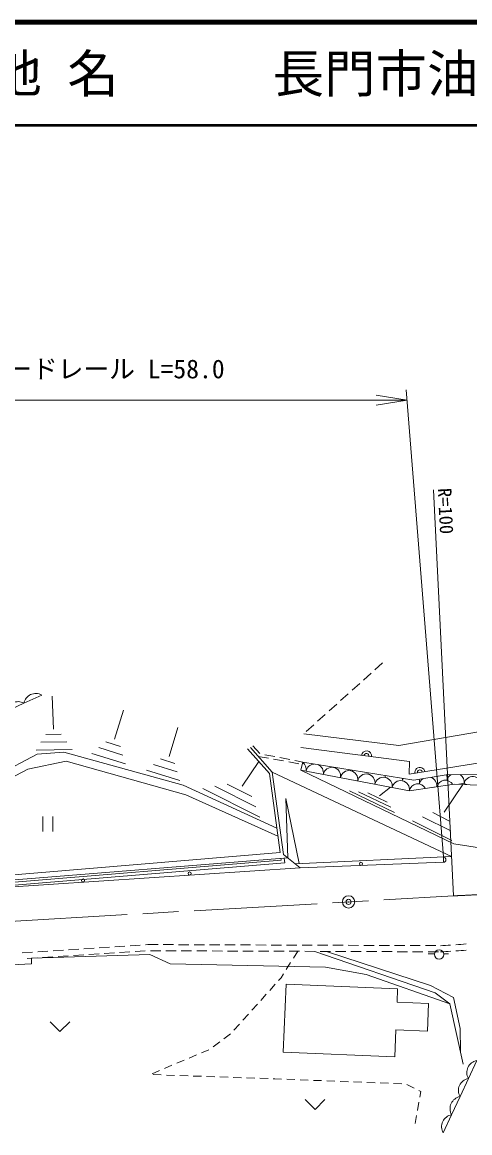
# Model space of a CAD drawing. Units: millimetres, scale not verified. Extents: x 40000 to 680000, y 20000 to 380000.
# Drawn here: x 373482 to 417002, y 271968 to 380000 of the extents above; entities that cross this region are included whole.
import ezdxf
from ezdxf.enums import TextEntityAlignment as Align

# ---------------------------------------------------------------- set-up
doc = ezdxf.new("R2010")
doc.units = ezdxf.units.MM
doc.header["$LTSCALE"] = 1000
doc.header["$PDMODE"] = 32
doc.header["$PDSIZE"] = 500
doc.linetypes.add('CHAIN', pattern=[18.5, 12, -1.5, 3.5, -1.5])
for name, color, linetype, lineweight in [('M-BGD', 7, 'Continuous', 13), ('M-BMK', 2, 'CHAIN', 13), ('M-TTL', 2, 'Continuous', 140), ('M-TTL-LINE', 7, 'Continuous', 50), ('M-TTL-TXT', 7, 'Continuous', 13), ('M-WORK', 1, 'Continuous', 13)]:
    doc.layers.add(name, color=color, linetype=linetype, lineweight=lineweight)
doc.styles.add('ＭＳ ゴシック', font='')
doc.styles.get('ＭＳ ゴシック').set_extended_font_data('MS Gothic')

# ---------------------------------------------------------------- blocks, each defined once
blk = doc.blocks.new('open_arrow')
at = {"color": 0, "linetype": 'Continuous', "lineweight": -2}
blk.add_lwpolyline([(7.5, 1.25), (0, 0), (7.5, -1.25)], dxfattribs=at)

msp = doc.modelspace()

# ---------------------------------------------------------------- linework, layer by layer
at = {"layer": 'M-BGD'}
msp.add_circle((405219, 294430), 600, dxfattribs=at)
msp.add_point((405219, 294430), dxfattribs=at)
at = {"layer": 'M-BMK'}
msp.add_line((353248, 291439), (415419, 295017), dxfattribs=at)
msp.add_arc((411610, 394944), 100000, 272.18304, 286.27745, dxfattribs=at)
at = {"layer": 'M-TTL'}
msp.add_line((680000, 380000), (40000, 380000), dxfattribs=at)
at = {"layer": 'M-TTL-LINE'}
msp.add_line((40000, 370000), (680000, 370000), dxfattribs=at)
at = {"layer": 'M-WORK'}
for p, q in [((414432, 298809), (410821, 344233)), ((354703, 343233), (410900, 343233)), ((413478, 334527), (415419, 295017)), ((408527, 317682), (407783, 317013)), ((407411, 316679), (406667, 316011)), ((406295, 315677), (405551, 315009)), ((373648, 313745), (375374, 314540)), ((376513, 311235), (376401, 314429)), ((405179, 314674), (404435, 314006)), ((371922, 312950), (373648, 313745)), ((404063, 313672), (403319, 313004)), ((382464, 310245), (383343, 313093)), ((402948, 312670), (402204, 312001)), ((410096, 309638), (429136, 312926)), ((387757, 308580), (388625, 311388)), ((401832, 311667), (401088, 310999)), ((377284, 310749), (375778, 310717)), ((410096, 309638), (400852, 310787)), ((378340, 309266), (374828, 309191)), ((374927, 308800), (377517, 309003)), ((377812, 310008), (375303, 309954)), ((377517, 309003), (389141, 305785)), ((383275, 308708), (380927, 309434)), ((383023, 309558), (381614, 309993)), ((397516, 306920), (395392, 309314)), ((397801, 307051), (395677, 309445)), ((395907, 309601), (396576, 308858)), ((400561, 309433), (411138, 308074)), ((349892, 295495), (374927, 308800)), ((374040, 307336), (377759, 308119)), ((377759, 308119), (389383, 304834)), ((383527, 307859), (380239, 308875)), ((388309, 307903), (386920, 308332)), ((394876, 305681), (396474, 308095)), ((396440, 308585), (397424, 308406)), ((397060, 308749), (398041, 308556)), ((397916, 308316), (398900, 308137)), ((398532, 308459), (399513, 308266)), ((399392, 308048), (400376, 307869)), ((400004, 308169), (400773, 308017)), ((400716, 307807), (400773, 308017)), ((400773, 308017), (411577, 306263)), ((411117, 306842), (420568, 308392)), ((411138, 308074), (411117, 306842)), ((355745, 297813), (374040, 307336)), ((388806, 306228), (385565, 307229)), ((388557, 307065), (386242, 307781)), ((397516, 306920), (398564, 299231)), ((397801, 307051), (398891, 299049)), ((415231, 298846), (397801, 307051)), ((400567, 307252), (400716, 307807)), ((411147, 305216), (400567, 307252)), ((400567, 307252), (415452, 300076)), ((414714, 306797), (420571, 306831)), ((389141, 305785), (398238, 301616)), ((395801, 304678), (393418, 305879)), ((415486, 305884), (411147, 305216)), ((411577, 306263), (414714, 306797)), ((414527, 303151), (416313, 305852)), ((420659, 305683), (415486, 305884)), ((389383, 304834), (398347, 300820)), ((396591, 302670), (391029, 305473)), ((396196, 303674), (392223, 305676)), ((409695, 303121), (405294, 305216)), ((409336, 303631), (406192, 305127)), ((408977, 304141), (407090, 305039)), ((408213, 304730), (409291, 305573)), ((399297, 298722), (399107, 304499)), ((399107, 304499), (400427, 298159)), ((375493, 302744), (375493, 301286)), ((376465, 302744), (376465, 301286)), ((415144, 301341), (412420, 302711)), ((415046, 302290), (413412, 303112)), ((415243, 300392), (411429, 302309)), ((415452, 300076), (418373, 299620)), ((399297, 298722), (351493, 294853)), ((398564, 299231), (362208, 296179)), ((362394, 295508), (398664, 298496)), ((363862, 295328), (399004, 298223)), ((398664, 298496), (398640, 298669)), ((398891, 299049), (400513, 297745)), ((398940, 298693), (399004, 298223)), ((415231, 298846), (400021, 298140)), ((400513, 297745), (414432, 298280)), ((414432, 298280), (414432, 298809)), ((354703, 294724), (400513, 297745)), ((373491, 289485), (374489, 289550)), ((374988, 289582), (375986, 289647)), ((376485, 289679), (377483, 289744)), ((377982, 289777), (378979, 289842)), ((379478, 289874), (380476, 289939)), ((380975, 289972), (381973, 290037)), ((382472, 290069), (383470, 290134)), ((382954, 289499), (383952, 289564)), ((383969, 290167), (384967, 290232)), ((384451, 289597), (385449, 289662)), ((385466, 290264), (385692, 290279)), ((385692, 290279), (386692, 290275)), ((385948, 289678), (386948, 289674)), ((387192, 290273), (388192, 290269)), ((387448, 289672), (388448, 289668)), ((388692, 290267), (389692, 290263)), ((388948, 289666), (389948, 289663)), ((390192, 290262), (391192, 290258)), ((390448, 289661), (391448, 289657)), ((391692, 290256), (392692, 290252)), ((391948, 289655), (392948, 289651)), ((393192, 290250), (394192, 290246)), ((393448, 289649), (394448, 289645)), ((394692, 290244), (395692, 290241)), ((394948, 289643), (395948, 289640)), ((396192, 290239), (397192, 290235)), ((396448, 289638), (397448, 289634)), ((397692, 290233), (398692, 290229)), ((397948, 289632), (398948, 289628)), ((399192, 290227), (400192, 290223)), ((399448, 289626), (400448, 289623)), ((400278, 289623), (399852, 288946)), ((400692, 290222), (401692, 290218)), ((400948, 289621), (401948, 289617)), ((413629, 285588), (401948, 289617)), ((402192, 290216), (403192, 290212)), ((402448, 289615), (403448, 289611)), ((413195, 286305), (403066, 289613)), ((403692, 290210), (404692, 290206)), ((403948, 289609), (404948, 289605)), ((405192, 290204), (406192, 290201)), ((405448, 289603), (406448, 289600)), ((406692, 290199), (407692, 290195)), ((406948, 289598), (407948, 289594)), ((408192, 290193), (409192, 290189)), ((408448, 289592), (409448, 289588)), ((409692, 290187), (410692, 290183)), ((409948, 289586), (410948, 289582)), ((411192, 290182), (412192, 290178)), ((411448, 289581), (412448, 289577)), ((412692, 290176), (413692, 290172)), ((412948, 289575), (413948, 289571)), ((414159, 289570), (414142, 289570)), ((373973, 288915), (374971, 288980)), ((374397, 288391), (374399, 288942)), ((374399, 288942), (385878, 289309)), ((375470, 289012), (376468, 289077)), ((376967, 289110), (377965, 289174)), ((378464, 289207), (379461, 289272)), ((379960, 289304), (380958, 289369)), ((381457, 289402), (382455, 289467)), ((385878, 289309), (387864, 288391)), ((399585, 288523), (399158, 287847)), ((413571, 289386), (412950, 289386)), ((414948, 289386), (414461, 289386)), ((365653, 288032), (374397, 288391)), ((387864, 288391), (402966, 288091)), ((398892, 287424), (398652, 287044)), ((402966, 288091), (406921, 287356)), ((398083, 286411), (397548, 285816)), ((398652, 287044), (398418, 286783)), ((398867, 279803), (399144, 286417)), ((399144, 286417), (409987, 285963)), ((406921, 287356), (415064, 284520)), ((415415, 285137), (413195, 286305)), ((397214, 285444), (396679, 284849)), ((409987, 285963), (409933, 284675)), ((415064, 284520), (413629, 285588)), ((396345, 284478), (395810, 283883)), ((413002, 284547), (409933, 284675)), ((412889, 281847), (413002, 284547)), ((415064, 284520), (416366, 278646)), ((416065, 282100), (415415, 285137)), ((395476, 283511), (394941, 282916)), ((376195, 282777), (377155, 281817)), ((377155, 281817), (378115, 282777)), ((394607, 282544), (394072, 281949)), ((409820, 281975), (409710, 279348)), ((409820, 281975), (412889, 281847)), ((416086, 279907), (416065, 282100)), ((393721, 281595), (393085, 281110)), ((391637, 280047), (390900, 279736)), ((392687, 280807), (392051, 280323)), ((389242, 279036), (388504, 278725)), ((390439, 279542), (389702, 279231)), ((398867, 279803), (409710, 279348)), ((416866, 277243), (417682, 279002)), ((386846, 278026), (386109, 277715)), ((388044, 278531), (387307, 278220)), ((386205, 277623), (387005, 277595)), ((387505, 277578), (388304, 277551)), ((388804, 277533), (389603, 277506)), ((390103, 277489), (390903, 277461)), ((391402, 277444), (392202, 277416)), ((392702, 277399), (393501, 277371)), ((394001, 277354), (394800, 277327)), ((395300, 277309), (396100, 277282)), ((396599, 277265), (397399, 277237)), ((397898, 277220), (398061, 277214)), ((398061, 277214), (398698, 277189)), ((399198, 277170), (399997, 277139)), ((400497, 277119), (401296, 277088)), ((401796, 277069), (402595, 277038)), ((403095, 277018), (403894, 276987)), ((404394, 276968), (405193, 276937)), ((405693, 276917), (406492, 276886)), ((406992, 276867), (407791, 276836)), ((408291, 276816), (409090, 276785)), ((409590, 276766), (410389, 276735)), ((410872, 276650), (411592, 276301)), ((416051, 275485), (416866, 277243)), ((412043, 276083), (412251, 275982)), ((412251, 275982), (412150, 275423)), ((415235, 273726), (416051, 275485)), ((401001, 275198), (401961, 274238)), ((401961, 274238), (402921, 275198)), ((412061, 274931), (411919, 274144)), ((411830, 273652), (411688, 272865)), ((414419, 271968), (415235, 273726))]:
    msp.add_line(p, q, dxfattribs=at)
for centre, radius in [((406424, 298130), 150), ((389761, 297193), 150), ((379397, 296511), 150), ((414016, 289319), 450)]:
    msp.add_circle(centre, radius, dxfattribs=at)
for centre, radius, start, end in [((374784, 313550), 1153, 59.21951, 170.23712), ((373058, 312755), 1153, 59.21951, 170.23712), ((406954, 308611), 500, 352.67683, 172.67683), ((400248, 307313), 851, 349.10777, 52.59582), ((406954, 308611), 250, 352.67683, 172.67683), ((401920, 306992), 851, 94.05346, 169.10777), ((401920, 306992), 851, 349.10777, 67.50338), ((403592, 306670), 851, 349.10777, 169.10777), ((404589, 307345), 851, 167.27163, 169.10777), ((402917, 307667), 851, 349.10777, 350.94219), ((405264, 306348), 851, 349.10777, 169.10777), ((406260, 307023), 851, 163.9166, 169.10777), ((404589, 307345), 851, 349.10777, 354.28521), ((406936, 306027), 851, 349.10777, 169.10777), ((406260, 307023), 851, 349.10777, 357.64023), ((407932, 306702), 851, 160.53773, 169.10777), ((412153, 307012), 500, 9.31611, 189.31611), ((412153, 307012), 250, 9.31611, 189.31611), ((408607, 305705), 851, 349.10777, 169.10777), ((407932, 306702), 851, 349.10777, 1.01911), ((409604, 306380), 851, 157.12241, 169.10777), ((410279, 305383), 851, 349.10777, 169.10777), ((409604, 306380), 851, 349.10777, 4.43442), ((411276, 306058), 851, 153.65683, 169.10777), ((411951, 305061), 851, 27.61237, 169.10777), ((411276, 306058), 851, 349.10777, 19.9306), ((412948, 305736), 851, 127.96707, 169.10777), ((412948, 305736), 851, 352.34325, 71.35271), ((414620, 305415), 851, 31.68668, 165.80565), ((413945, 306412), 851, 349.10777, 26.82487), ((415617, 306090), 851, 123.49156, 169.10777), ((416292, 305093), 851, 60.8368, 114.72962), ((415617, 306090), 851, 349.10777, 57.16137), ((417288, 305768), 851, 0.86199, 169.10777), ((413623, 304740), 851, 93.32368, 104.16865), ((414432, 298530), 250, 270, 90), ((408690, 391866), 101842, 273.07, 273.63259), ((408690, 391866), 102442, 273.06035, 273.61965), ((408690, 391866), 101842, 273.91389, 274.47649), ((408690, 391866), 102442, 273.8993, 274.4586), ((417899, 277833), 1189, 100.54451, 209.69475), ((417084, 276074), 1189, 100.54451, 209.69475), ((416268, 274315), 1189, 100.54451, 209.69475), ((415453, 272557), 1189, 100.54451, 209.69475)]:
    msp.add_arc(centre, radius, start, end, dxfattribs=at)

# ---------------------------------------------------------------- block references
at = {"layer": 'M-WORK', "xscale": 400, "yscale": 400, "rotation": 180}
msp.add_blockref('open_arrow', (410900, 343233), dxfattribs=at)

# ---------------------------------------------------------------- texts
at = {"layer": 'M-TTL-TXT', "style": 'ＭＳ ゴシック'}
msp.add_text('地 名      長門市油谷向津具下', height=3666, dxfattribs=at).set_placement((370380, 375000), align=Align.MIDDLE_LEFT)
at = {"layer": 'M-WORK', "style": 'ＭＳ ゴシック'}
msp.add_text('ガードレール L=58.0', height=1833, dxfattribs=at).set_placement((381303, 344807), align=Align.BOTTOM_CENTER)
msp.add_text('R=100', height=1320, rotation=272.813, dxfattribs=at).set_placement((413717, 330154), align=Align.BOTTOM_RIGHT)

doc.saveas('drawing.dxf')
